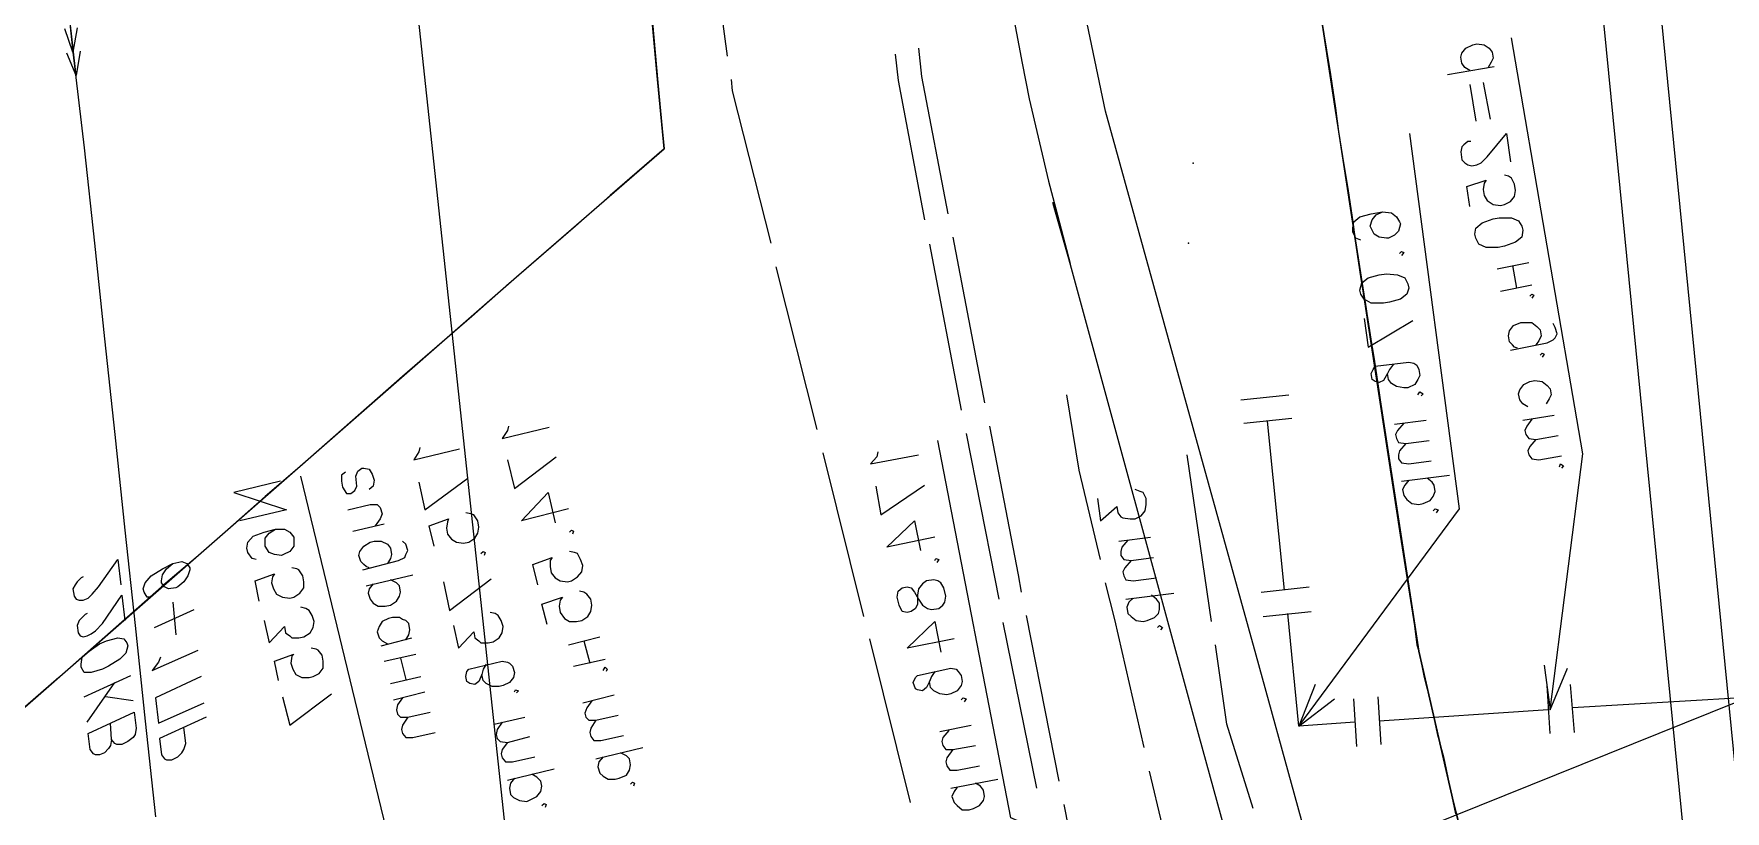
# Model space of a CAD drawing. Header units: metres. Extents: x 5 to 225, y 228 to 542.
# Drawn here: x 113.62 to 150.32, y 348.35 to 365.23 of the extents above; entities that cross this region are included whole.
import ezdxf

# ---------------------------------------------------------------- set-up
doc = ezdxf.new("R2010")
doc.units = ezdxf.units.M
for name, color, linetype in [('BOUNDARY', 7, 'Continuous'), ('CURB', 7, 'Continuous'), ('ELECTR_CABLE', 7, 'Continuous'), ('GAS', 7, 'Continuous'), ('GRASS', 7, 'Continuous'), ('OVERHEAD_POWER_LINE', 7, 'Continuous'), ('ROAD', 7, 'Continuous'), ('TREE', 7, 'Continuous'), ('WATER_PIPELINE', 7, 'Continuous')]:
    doc.layers.add(name, color=color, linetype=linetype)

msp = doc.modelspace()

# ---------------------------------------------------------------- linework, layer by layer
at = {"layer": 'BOUNDARY'}
msp.add_lwpolyline([(126.987, 366.133), (127.164, 364.168), (127.252, 363.175), (127.296, 362.733), (127.296, 362.733), (126.126, 361.718), (125.376, 361.055), (123.874, 359.753), (123.124, 359.09), (121.622, 357.788), (120.894, 357.148), (119.393, 355.823), (118.642, 355.183), (117.141, 353.858), (116.39, 353.218), (114.911, 351.915), (114.16, 351.253), (112.659, 349.951)], dxfattribs=at)
at = {"layer": 'CURB'}
msp.add_lwpolyline([(141.558, 365.581), (141.668, 364.875), (141.757, 364.345), (141.867, 363.616), (141.933, 363.108), (142.044, 362.38), (142.132, 361.872), (142.242, 361.144), (142.309, 360.636), (142.419, 359.907), (142.507, 359.4), (142.618, 358.671), (142.706, 358.163), (142.816, 357.435), (142.883, 356.927), (142.993, 356.198), (143.081, 355.691), (143.192, 354.962), (143.258, 354.454), (143.368, 353.726), (143.457, 353.196), (143.567, 352.489), (143.633, 351.96), (143.677, 351.827), (143.677, 351.827), (143.788, 351.253), (143.92, 350.745), (144.075, 350.039), (144.207, 349.531), (144.362, 348.803), (144.472, 348.295)], dxfattribs=at)
at = {"layer": 'ELECTR_CABLE'}
for points in [[(128.179, 368.363), (128.665, 364.742)], [(132.815, 364.919), (132.882, 364.301), (132.882, 364.301), (133.456, 361.32)], [(132.308, 364.786), (132.374, 364.212), (132.374, 364.212), (132.948, 361.188)], [(128.753, 364.234), (128.775, 363.992), (128.775, 363.992), (129.614, 360.68)], [(133.566, 360.812), (134.25, 357.214)], [(133.058, 360.658), (133.743, 357.059)], [(129.725, 360.172), (130.608, 356.64)], [(136.767, 353.814), (136.304, 355.757), (136.304, 355.757), (136.039, 357.391)], [(133.853, 356.552), (134.471, 353.395), (134.471, 353.395), (134.56, 352.953)], [(134.361, 356.706), (134.979, 353.483), (134.979, 353.483), (135.045, 353.108)], [(130.74, 356.132), (131.623, 352.578)], [(139.174, 352.467), (138.644, 356.088)], [(136.701, 355.139), (136.767, 354.653), (136.767, 354.653), (137.121, 354.962), (137.121, 354.962), (137.143, 354.83), (137.143, 354.83), (137.209, 354.741), (137.209, 354.741), (137.253, 354.719), (137.253, 354.719), (137.408, 354.697), (137.408, 354.697), (137.518, 354.697), (137.518, 354.697), (137.65, 354.763), (137.65, 354.763), (137.739, 354.874), (137.739, 354.874), (137.761, 355.006), (137.761, 355.006), (137.761, 355.139), (137.761, 355.139), (137.695, 355.271), (137.695, 355.271), (137.628, 355.293), (137.628, 355.293), (137.518, 355.337)], [(137.165, 354.211), (137.849, 354.3)], [(137.363, 354.234), (137.231, 354.079), (137.231, 354.079), (137.209, 353.991), (137.209, 353.991), (137.209, 353.902), (137.209, 353.902), (137.275, 353.814), (137.275, 353.814), (137.43, 353.792), (137.43, 353.792), (137.915, 353.858)], [(137.43, 353.792), (137.297, 353.637), (137.297, 353.637), (137.253, 353.549), (137.253, 353.549), (137.275, 353.461), (137.275, 353.461), (137.319, 353.372), (137.319, 353.372), (137.474, 353.35), (137.474, 353.35), (137.982, 353.417)], [(137.717, 349.73), (137.076, 352.512), (137.076, 352.512), (136.878, 353.306)], [(137.319, 352.953), (138.357, 353.086)], [(137.474, 352.975), (137.385, 352.887), (137.385, 352.887), (137.341, 352.776), (137.341, 352.776), (137.363, 352.644), (137.363, 352.644), (137.43, 352.578), (137.43, 352.578), (137.54, 352.489), (137.54, 352.489), (137.695, 352.467), (137.695, 352.467), (137.783, 352.489), (137.783, 352.489), (137.937, 352.556), (137.937, 352.556), (138.026, 352.644), (138.026, 352.644), (138.048, 352.732), (138.048, 352.732), (138.048, 352.865), (138.048, 352.865), (137.982, 352.953), (137.982, 352.953), (137.871, 353.041)], [(134.648, 352.445), (135.376, 348.847)], [(135.156, 352.6), (135.862, 349.001)], [(138.004, 352.335), (138.048, 352.379), (138.048, 352.379), (138.114, 352.335), (138.114, 352.335), (138.07, 352.291)], [(131.756, 352.092), (132.639, 348.538)], [(140.079, 348.405), (139.505, 350.238), (139.505, 350.238), (139.262, 351.96)], [(138.909, 345.734), (138.114, 348.03), (138.114, 348.03), (137.827, 349.222)], [(135.972, 348.493), (136.679, 344.895)]]:
    msp.add_lwpolyline(points, dxfattribs=at)
at = {"layer": 'GAS'}
for points in [[(144.781, 364.433), (144.671, 364.499), (144.671, 364.499), (144.605, 364.588), (144.605, 364.588), (144.583, 364.72), (144.583, 364.72), (144.605, 364.808), (144.605, 364.808), (144.693, 364.919), (144.693, 364.919), (144.847, 364.985), (144.847, 364.985), (144.936, 365.007), (144.936, 365.007), (145.09, 364.985), (145.09, 364.985), (145.201, 364.919), (145.201, 364.919), (145.267, 364.83), (145.267, 364.83), (145.289, 364.698), (145.289, 364.698), (145.245, 364.61), (145.245, 364.61), (145.179, 364.499)], [(146.393, 351.518), (146.525, 350.547), (146.525, 350.547), (147.232, 356.11), (147.232, 356.11), (145.686, 365.14)], [(144.296, 364.345), (145.311, 364.521)], [(144.781, 364.124), (144.914, 363.329)], [(145.068, 364.168), (145.223, 363.373)], [(141.426, 351.099), (141.072, 350.193), (141.072, 350.193), (144.56, 354.918), (144.56, 354.918), (143.479, 363.064)], [(144.803, 362.888), (144.737, 362.888), (144.737, 362.888), (144.649, 362.821), (144.649, 362.821), (144.605, 362.777), (144.605, 362.777), (144.583, 362.667), (144.583, 362.667), (144.605, 362.49), (144.605, 362.49), (144.671, 362.424), (144.671, 362.424), (144.737, 362.38), (144.737, 362.38), (144.825, 362.358), (144.825, 362.358), (144.936, 362.38), (144.936, 362.38), (145.024, 362.424), (145.024, 362.424), (145.157, 362.557), (145.157, 362.557), (145.576, 363.064), (145.576, 363.064), (145.664, 362.446)], [(144.781, 361.475), (144.715, 361.916), (144.715, 361.916), (145.134, 362.049), (145.134, 362.049), (145.09, 361.983), (145.09, 361.983), (145.068, 361.85), (145.068, 361.85), (145.09, 361.718), (145.09, 361.718), (145.157, 361.607), (145.157, 361.607), (145.289, 361.519), (145.289, 361.519), (145.444, 361.497), (145.444, 361.497), (145.532, 361.519), (145.532, 361.519), (145.664, 361.585), (145.664, 361.585), (145.753, 361.696), (145.753, 361.696), (145.775, 361.828), (145.775, 361.828), (145.753, 361.96), (145.753, 361.96), (145.686, 362.093), (145.686, 362.093), (145.62, 362.137), (145.62, 362.137), (145.532, 362.159)], [(142.419, 360.746), (142.309, 360.79), (142.309, 360.79), (142.242, 360.923), (142.242, 360.923), (142.242, 361.011), (142.242, 361.011), (142.264, 361.144), (142.264, 361.144), (142.397, 361.254), (142.397, 361.254), (142.64, 361.32), (142.64, 361.32), (142.883, 361.364), (142.883, 361.364), (143.081, 361.342), (143.081, 361.342), (143.192, 361.254), (143.192, 361.254), (143.258, 361.144), (143.258, 361.144), (143.28, 361.099), (143.28, 361.099), (143.236, 360.945), (143.236, 360.945), (143.148, 360.857), (143.148, 360.857), (143.015, 360.79), (143.015, 360.79), (142.971, 360.79), (142.971, 360.79), (142.816, 360.812), (142.816, 360.812), (142.706, 360.879), (142.706, 360.879), (142.64, 361.011), (142.64, 361.011), (142.618, 361.055), (142.618, 361.055), (142.662, 361.188), (142.662, 361.188), (142.75, 361.298), (142.75, 361.298), (142.883, 361.364)], [(144.892, 360.879), (144.914, 361.011), (144.914, 361.011), (145.046, 361.122), (145.046, 361.122), (145.289, 361.21), (145.289, 361.21), (145.421, 361.232), (145.421, 361.232), (145.686, 361.232), (145.686, 361.232), (145.841, 361.166), (145.841, 361.166), (145.907, 361.055), (145.907, 361.055), (145.929, 360.967), (145.929, 360.967), (145.907, 360.812), (145.907, 360.812), (145.775, 360.702), (145.775, 360.702), (145.532, 360.614), (145.532, 360.614), (145.399, 360.592), (145.399, 360.592), (145.134, 360.592), (145.134, 360.592), (144.98, 360.658), (144.98, 360.658), (144.914, 360.79), (144.914, 360.79), (144.892, 360.879)], [(143.258, 360.459), (143.302, 360.503), (143.302, 360.503), (143.346, 360.481), (143.346, 360.481), (143.302, 360.415)], [(145.377, 360.128), (146.062, 360.261)], [(145.708, 360.194), (145.797, 359.709)], [(142.397, 359.664), (142.441, 359.819), (142.441, 359.819), (142.574, 359.929), (142.574, 359.929), (142.816, 359.996), (142.816, 359.996), (142.971, 360.018), (142.971, 360.018), (143.214, 359.996), (143.214, 359.996), (143.368, 359.929), (143.368, 359.929), (143.435, 359.797), (143.435, 359.797), (143.457, 359.709), (143.457, 359.709), (143.412, 359.576), (143.412, 359.576), (143.28, 359.466), (143.28, 359.466), (143.037, 359.4), (143.037, 359.4), (142.905, 359.377), (142.905, 359.377), (142.64, 359.377), (142.64, 359.377), (142.485, 359.466), (142.485, 359.466), (142.419, 359.576), (142.419, 359.576), (142.397, 359.664)], [(145.444, 359.642), (146.128, 359.775)], [(146.084, 359.532), (146.128, 359.576), (146.128, 359.576), (146.172, 359.554), (146.172, 359.554), (146.128, 359.488)], [(142.485, 359.046), (142.574, 358.428), (142.574, 358.428), (143.545, 359.002)], [(145.819, 358.406), (145.753, 358.428), (145.753, 358.428), (145.708, 358.472), (145.708, 358.472), (145.642, 358.539), (145.642, 358.539), (145.62, 358.671), (145.62, 358.671), (145.642, 358.781), (145.642, 358.781), (145.731, 358.892), (145.731, 358.892), (145.885, 358.958), (145.885, 358.958), (145.973, 358.958), (145.973, 358.958), (146.128, 358.958), (146.128, 358.958), (146.238, 358.87), (146.238, 358.87), (146.305, 358.803), (146.305, 358.803), (146.327, 358.671), (146.327, 358.671), (146.282, 358.561), (146.282, 358.561), (146.216, 358.472)], [(145.664, 358.362), (146.459, 358.516), (146.459, 358.516), (146.592, 358.583), (146.592, 358.583), (146.636, 358.627), (146.636, 358.627), (146.68, 358.715), (146.68, 358.715), (146.636, 358.848), (146.636, 358.848), (146.592, 358.936)], [(146.305, 358.252), (146.349, 358.296), (146.349, 358.296), (146.393, 358.274), (146.393, 358.274), (146.349, 358.207)], [(143.125, 358.053), (143.037, 357.942), (143.037, 357.942), (142.993, 357.854), (142.993, 357.854), (142.905, 357.7), (142.905, 357.7), (142.816, 357.655), (142.816, 357.655), (142.728, 357.678), (142.728, 357.678), (142.662, 357.722), (142.662, 357.722), (142.64, 357.854), (142.64, 357.854), (142.684, 357.942), (142.684, 357.942), (142.728, 358.009), (142.728, 358.009), (143.457, 358.097), (143.457, 358.097), (143.567, 358.075), (143.567, 358.075), (143.633, 358.031), (143.633, 358.031), (143.677, 357.942), (143.677, 357.942), (143.699, 357.81), (143.699, 357.81), (143.655, 357.722), (143.655, 357.722), (143.589, 357.611), (143.589, 357.611), (143.435, 357.545), (143.435, 357.545), (143.346, 357.545), (143.346, 357.545), (143.192, 357.567), (143.192, 357.567), (143.081, 357.633), (143.081, 357.633), (143.015, 357.722), (143.015, 357.722), (142.993, 357.854)], [(146.04, 357.126), (145.929, 357.192), (145.929, 357.192), (145.863, 357.28), (145.863, 357.28), (145.841, 357.413), (145.841, 357.413), (145.863, 357.501), (145.863, 357.501), (145.951, 357.611), (145.951, 357.611), (146.084, 357.678), (146.084, 357.678), (146.194, 357.7), (146.194, 357.7), (146.349, 357.678), (146.349, 357.678), (146.459, 357.589), (146.459, 357.589), (146.525, 357.523), (146.525, 357.523), (146.547, 357.391), (146.547, 357.391), (146.503, 357.302), (146.503, 357.302), (146.437, 357.192)], [(139.814, 357.28), (140.852, 357.391)], [(143.655, 357.391), (143.699, 357.457), (143.699, 357.457), (143.766, 357.413), (143.766, 357.413), (143.722, 357.368)], [(139.88, 356.772), (140.918, 356.883)], [(140.763, 353.152), (140.388, 356.817)], [(143.148, 356.75), (143.832, 356.839)], [(143.346, 356.772), (143.214, 356.618), (143.214, 356.618), (143.17, 356.53), (143.17, 356.53), (143.192, 356.441), (143.192, 356.441), (143.236, 356.353), (143.236, 356.353), (143.39, 356.331), (143.39, 356.331), (143.898, 356.397)], [(145.929, 356.839), (146.614, 356.949)], [(146.128, 356.861), (146.018, 356.706), (146.018, 356.706), (145.973, 356.618), (145.973, 356.618), (145.995, 356.53), (145.995, 356.53), (146.062, 356.441), (146.062, 356.441), (146.216, 356.419), (146.216, 356.419), (146.702, 356.507)], [(146.216, 356.419), (146.084, 356.265), (146.084, 356.265), (146.04, 356.176), (146.04, 356.176), (146.062, 356.088), (146.062, 356.088), (146.128, 356), (146.128, 356), (146.282, 355.978), (146.282, 355.978), (146.768, 356.066)], [(143.39, 356.331), (143.258, 356.176), (143.258, 356.176), (143.236, 356.088), (143.236, 356.088), (143.236, 356), (143.236, 356), (143.302, 355.911), (143.302, 355.911), (143.457, 355.889), (143.457, 355.889), (143.942, 355.956)], [(146.724, 355.823), (146.746, 355.889), (146.746, 355.889), (146.812, 355.845), (146.812, 355.845), (146.768, 355.801)], [(143.302, 355.514), (144.34, 355.646)], [(143.457, 355.536), (143.368, 355.426), (143.368, 355.426), (143.324, 355.337), (143.324, 355.337), (143.346, 355.205), (143.346, 355.205), (143.412, 355.117), (143.412, 355.117), (143.523, 355.028), (143.523, 355.028), (143.677, 355.006), (143.677, 355.006), (143.766, 355.028), (143.766, 355.028), (143.92, 355.095), (143.92, 355.095), (143.986, 355.183), (143.986, 355.183), (144.031, 355.293), (144.031, 355.293), (144.009, 355.426), (144.009, 355.426), (143.964, 355.492), (143.964, 355.492), (143.854, 355.58)], [(143.986, 354.874), (144.031, 354.918), (144.031, 354.918), (144.097, 354.896), (144.097, 354.896), (144.053, 354.83)], [(140.255, 353.108), (141.293, 353.218)], [(140.3, 352.578), (141.337, 352.688)], [(142.287, 350.282), (141.072, 350.193), (141.072, 350.193), (140.829, 352.644)], [(146.525, 350.547), (146.901, 351.452)], [(146.525, 350.039), (146.459, 351.076)], [(147.055, 350.061), (146.967, 351.099)], [(141.072, 350.193), (141.845, 350.789)], [(142.331, 349.752), (142.264, 350.789)], [(142.861, 349.796), (142.794, 350.834)], [(146.481, 350.547), (142.816, 350.304)], [(150.676, 350.812), (147.011, 350.591)]]:
    msp.add_lwpolyline(points, dxfattribs=at)
at = {"layer": 'GRASS'}
for points in [[(67.953, 310.852), (105.837, 343.99), (106.058, 344.166), (106.301, 344.387), (106.544, 344.586), (106.765, 344.807), (112.085, 349.443), (124.095, 359.951), (127.296, 362.733), (127.142, 364.389), (126.877, 367.259)], [(134.869, 365.625), (135.067, 364.588), (135.222, 363.815), (135.641, 362.027), (135.796, 361.431), (136.105, 360.238), (135.774, 361.409), (135.729, 361.564), (136.105, 360.216), (138.887, 350.039), (140.123, 345.535), (140.145, 345.336), (140.145, 345.116), (140.101, 344.917), (140.013, 344.74), (121.335, 312.022), (119.084, 308.07), (118.708, 307.43), (46.009, 305.841)], [(150.919, 312), (149.351, 317.828), (146.967, 326.593), (145.929, 330.479), (143.898, 338.007), (143.699, 338.713), (142.816, 341.937), (141.955, 345.182), (141.867, 345.469), (141.05, 348.449), (140.145, 351.739), (138.246, 358.605), (136.878, 363.55), (136.48, 365.449)], [(141.558, 365.559), (141.845, 363.66), (142.618, 358.693), (143.677, 351.827), (144.428, 348.538), (145.201, 345.535), (145.267, 345.27), (146.194, 342.003), (147.188, 338.78), (147.408, 338.073), (149.815, 330.567), (151.382, 326.703)]]:
    msp.add_lwpolyline(points, dxfattribs=at)
at = {"layer": 'OVERHEAD_POWER_LINE'}
for points in [[(118.642, 396.555), (124.934, 337.83)], [(114.536, 364.323), (114.249, 366.906)], [(114.249, 366.906), (114.469, 364.83), (114.469, 364.83), (114.712, 362.755), (114.712, 362.755), (114.933, 360.68), (114.933, 360.68), (115.154, 358.605), (115.154, 358.605), (115.375, 356.53), (115.375, 356.53), (115.595, 354.454), (115.595, 354.454), (115.816, 352.379), (115.816, 352.379), (116.037, 350.304), (116.037, 350.304), (116.258, 348.229)], [(114.558, 365.36), (114.469, 364.83), (114.469, 364.83), (114.293, 365.338)], [(114.624, 364.853), (114.536, 364.323), (114.536, 364.323), (114.337, 364.808)], [(114.69, 353.439), (114.646, 353.417), (114.646, 353.417), (114.558, 353.328), (114.558, 353.328), (114.514, 353.262), (114.514, 353.262), (114.469, 353.174), (114.469, 353.174), (114.492, 353.019), (114.492, 353.019), (114.536, 352.953), (114.536, 352.953), (114.602, 352.931), (114.602, 352.931), (114.69, 352.931), (114.69, 352.931), (114.801, 352.975), (114.801, 352.975), (114.889, 353.063), (114.889, 353.063), (115.021, 353.218), (115.021, 353.218), (115.441, 353.814), (115.441, 353.814), (115.507, 353.262)], [(116.169, 352.997), (116.081, 352.997), (116.081, 352.997), (116.015, 353.108), (116.015, 353.108), (115.993, 353.174), (115.993, 353.174), (116.037, 353.306), (116.037, 353.306), (116.169, 353.461), (116.169, 353.461), (116.412, 353.615), (116.412, 353.615), (116.633, 353.726), (116.633, 353.726), (116.832, 353.77), (116.832, 353.77), (116.942, 353.726), (116.942, 353.726), (117.008, 353.637), (117.008, 353.637), (117.008, 353.593), (117.008, 353.593), (116.964, 353.461), (116.964, 353.461), (116.876, 353.328), (116.876, 353.328), (116.743, 353.218), (116.743, 353.218), (116.699, 353.196), (116.699, 353.196), (116.545, 353.174), (116.545, 353.174), (116.456, 353.218), (116.456, 353.218), (116.39, 353.306), (116.39, 353.306), (116.39, 353.35), (116.39, 353.35), (116.412, 353.483), (116.412, 353.483), (116.501, 353.615), (116.501, 353.615), (116.633, 353.726)], [(114.779, 352.644), (114.734, 352.622), (114.734, 352.622), (114.646, 352.534), (114.646, 352.534), (114.602, 352.489), (114.602, 352.489), (114.558, 352.379), (114.558, 352.379), (114.58, 352.224), (114.58, 352.224), (114.624, 352.158), (114.624, 352.158), (114.69, 352.136), (114.69, 352.136), (114.779, 352.158), (114.779, 352.158), (114.867, 352.202), (114.867, 352.202), (114.955, 352.269), (114.955, 352.269), (115.11, 352.423), (115.11, 352.423), (115.529, 353.041), (115.529, 353.041), (115.595, 352.489)], [(116.236, 352.335), (117.097, 352.732)], [(116.633, 352.887), (116.699, 352.18)], [(114.646, 351.54), (114.668, 351.695), (114.668, 351.695), (114.823, 351.827), (114.823, 351.827), (115.043, 351.982), (115.043, 351.982), (115.198, 352.048), (115.198, 352.048), (115.441, 352.114), (115.441, 352.114), (115.573, 352.092), (115.573, 352.092), (115.64, 352.004), (115.64, 352.004), (115.662, 351.938), (115.662, 351.938), (115.617, 351.783), (115.617, 351.783), (115.485, 351.65), (115.485, 351.65), (115.242, 351.496), (115.242, 351.496), (115.11, 351.43), (115.11, 351.43), (114.867, 351.363), (114.867, 351.363), (114.712, 351.363), (114.712, 351.363), (114.646, 351.474), (114.646, 351.474), (114.646, 351.54)], [(116.368, 351.695), (116.324, 351.584), (116.324, 351.584), (116.191, 351.408), (116.191, 351.408), (117.185, 351.849)], [(114.712, 350.834), (115.728, 351.297)], [(117.251, 351.275), (116.258, 350.812), (116.258, 350.812), (116.324, 350.26), (116.324, 350.26), (117.317, 350.701)], [(114.779, 350.282), (115.375, 351.143)], [(115.772, 350.745), (115.176, 350.834)], [(115.308, 349.906), (115.286, 349.774), (115.286, 349.774), (115.242, 349.708), (115.242, 349.708), (115.154, 349.619), (115.154, 349.619), (115.043, 349.575), (115.043, 349.575), (114.955, 349.575), (114.955, 349.575), (114.911, 349.597), (114.911, 349.597), (114.845, 349.686), (114.845, 349.686), (114.801, 350.039), (114.801, 350.039), (115.794, 350.502), (115.794, 350.502), (115.838, 350.149), (115.838, 350.149), (115.816, 350.017), (115.816, 350.017), (115.772, 349.951), (115.772, 349.951), (115.662, 349.862), (115.662, 349.862), (115.529, 349.796), (115.529, 349.796), (115.419, 349.796), (115.419, 349.796), (115.375, 349.818), (115.375, 349.818), (115.308, 349.906), (115.308, 349.906), (115.286, 350.26)], [(117.362, 350.392), (116.346, 349.928), (116.346, 349.928), (116.39, 349.575), (116.39, 349.575), (116.456, 349.487), (116.456, 349.487), (116.501, 349.465), (116.501, 349.465), (116.611, 349.465), (116.611, 349.465), (116.743, 349.531), (116.743, 349.531), (116.832, 349.619), (116.832, 349.619), (116.876, 349.686), (116.876, 349.686), (116.92, 349.818), (116.92, 349.818), (116.876, 350.171)]]:
    msp.add_lwpolyline(points, dxfattribs=at)
at = {"layer": 'ROAD'}
msp.add_lwpolyline([(150.852, 328.006), (149.859, 330.457), (149.815, 330.567), (149.042, 332.951), (148.247, 335.446), (147.43, 337.963), (147.188, 338.78), (146.437, 341.208), (146.194, 342.003), (145.488, 344.475), (145.267, 345.27), (144.627, 347.743), (144.428, 348.538), (143.854, 351.032), (143.677, 351.827), (143.28, 354.344), (141.139, 368.363)], dxfattribs=at)
at = {"layer": 'TREE'}
for p in [(138.776, 362.421), (138.674, 360.68)]:
    msp.add_point(p, dxfattribs=at)
at = {"layer": 'WATER_PIPELINE'}
for points in [[(148.601, 415.188), (156.681, 353.174), (156.681, 353.174), (139.417, 346.22)], [(148.358, 371.476), (151.073, 343.813)], [(147.099, 371.432), (149.815, 343.813)], [(123.918, 356.706), (123.896, 356.618), (123.896, 356.618), (123.786, 356.441), (123.786, 356.441), (124.802, 356.684)], [(138.445, 346.352), (139.417, 346.22), (139.417, 346.22), (134.824, 348.206), (134.824, 348.206), (133.235, 356.397)], [(121.998, 356.243), (121.976, 356.154), (121.976, 356.154), (121.865, 355.978), (121.865, 355.978), (122.859, 356.22)], [(123.896, 355.978), (124.051, 355.359), (124.051, 355.359), (124.956, 356.044)], [(131.932, 356.154), (131.91, 356.044), (131.91, 356.044), (131.778, 355.889), (131.778, 355.889), (132.815, 356.088)], [(120.386, 355.713), (120.298, 355.646), (120.298, 355.646), (120.298, 355.514), (120.298, 355.514), (120.32, 355.382), (120.32, 355.382), (120.408, 355.249), (120.408, 355.249), (120.496, 355.249), (120.496, 355.249), (120.585, 355.315), (120.585, 355.315), (120.629, 355.404), (120.629, 355.404), (120.607, 355.624), (120.607, 355.624), (120.651, 355.735), (120.651, 355.735), (120.739, 355.801), (120.739, 355.801), (120.783, 355.801), (120.783, 355.801), (120.894, 355.779), (120.894, 355.779), (120.96, 355.669), (120.96, 355.669), (121.004, 355.536), (121.004, 355.536), (120.982, 355.404), (120.982, 355.404), (120.894, 355.337)], [(118.973, 355.514), (117.958, 355.271), (117.958, 355.271), (119.106, 354.896), (119.106, 354.896), (118.09, 354.653)], [(150.036, 341.054), (151.007, 341.12), (151.007, 341.12), (121.38, 347.5), (121.38, 347.5), (119.415, 355.624)], [(121.976, 355.492), (122.108, 354.896), (122.108, 354.896), (123.035, 355.58)], [(131.888, 355.404), (131.999, 354.785), (131.999, 354.785), (132.948, 355.426)], [(120.43, 354.896), (120.916, 355.006), (120.916, 355.006), (121.07, 355.006), (121.07, 355.006), (121.137, 354.94), (121.137, 354.94), (121.181, 354.808), (121.181, 354.808), (121.137, 354.697), (121.137, 354.697), (121.026, 354.543)], [(125.221, 354.918), (124.205, 354.653), (124.205, 354.653), (124.779, 355.271), (124.779, 355.271), (124.934, 354.609)], [(120.541, 354.432), (121.225, 354.587)], [(122.307, 354.101), (122.196, 354.543), (122.196, 354.543), (122.616, 354.697), (122.616, 354.697), (122.594, 354.631), (122.594, 354.631), (122.572, 354.498), (122.572, 354.498), (122.594, 354.366), (122.594, 354.366), (122.682, 354.256), (122.682, 354.256), (122.793, 354.189), (122.793, 354.189), (122.947, 354.167), (122.947, 354.167), (123.057, 354.189), (123.057, 354.189), (123.19, 354.278), (123.19, 354.278), (123.256, 354.388), (123.256, 354.388), (123.278, 354.52), (123.278, 354.52), (123.256, 354.653), (123.256, 354.653), (123.168, 354.785), (123.168, 354.785), (123.102, 354.808), (123.102, 354.808), (122.991, 354.83)], [(133.169, 354.3), (132.131, 354.079), (132.131, 354.079), (132.727, 354.653), (132.727, 354.653), (132.86, 354.013)], [(118.443, 353.814), (118.355, 353.836), (118.355, 353.836), (118.267, 353.969), (118.267, 353.969), (118.245, 354.057), (118.245, 354.057), (118.267, 354.189), (118.267, 354.189), (118.377, 354.322), (118.377, 354.322), (118.62, 354.41), (118.62, 354.41), (118.863, 354.476), (118.863, 354.476), (119.061, 354.476), (119.061, 354.476), (119.172, 354.41), (119.172, 354.41), (119.26, 354.3), (119.26, 354.3), (119.26, 354.256), (119.26, 354.256), (119.26, 354.101), (119.26, 354.101), (119.172, 353.991), (119.172, 353.991), (119.039, 353.924), (119.039, 353.924), (118.995, 353.902), (118.995, 353.902), (118.841, 353.924), (118.841, 353.924), (118.73, 353.969), (118.73, 353.969), (118.642, 354.101), (118.642, 354.101), (118.642, 354.145), (118.642, 354.145), (118.642, 354.278), (118.642, 354.278), (118.73, 354.388), (118.73, 354.388), (118.863, 354.476)], [(120.894, 353.637), (120.828, 353.66), (120.828, 353.66), (120.783, 353.704), (120.783, 353.704), (120.717, 353.77), (120.717, 353.77), (120.673, 353.902), (120.673, 353.902), (120.695, 353.991), (120.695, 353.991), (120.783, 354.101), (120.783, 354.101), (120.916, 354.189), (120.916, 354.189), (121.004, 354.211), (121.004, 354.211), (121.159, 354.211), (121.159, 354.211), (121.291, 354.145), (121.291, 354.145), (121.358, 354.057), (121.358, 354.057), (121.38, 353.924), (121.38, 353.924), (121.358, 353.836), (121.358, 353.836), (121.291, 353.726)], [(120.761, 353.593), (121.534, 353.792), (121.534, 353.792), (121.667, 353.858), (121.667, 353.858), (121.689, 353.924), (121.689, 353.924), (121.733, 354.013), (121.733, 354.013), (121.689, 354.145), (121.689, 354.145), (121.622, 354.211)], [(125.243, 354.41), (125.287, 354.454), (125.287, 354.454), (125.331, 354.432), (125.331, 354.432), (125.309, 354.366)], [(123.322, 353.946), (123.367, 353.991), (123.367, 353.991), (123.411, 353.969), (123.411, 353.969), (123.389, 353.902)], [(124.559, 353.262), (124.448, 353.704), (124.448, 353.704), (124.868, 353.858), (124.868, 353.858), (124.824, 353.792), (124.824, 353.792), (124.824, 353.66), (124.824, 353.66), (124.846, 353.527), (124.846, 353.527), (124.934, 353.417), (124.934, 353.417), (125.044, 353.35), (125.044, 353.35), (125.199, 353.328), (125.199, 353.328), (125.287, 353.35), (125.287, 353.35), (125.42, 353.439), (125.42, 353.439), (125.508, 353.549), (125.508, 353.549), (125.53, 353.682), (125.53, 353.682), (125.486, 353.814), (125.486, 353.814), (125.42, 353.946), (125.42, 353.946), (125.353, 353.969), (125.353, 353.969), (125.243, 353.991)], [(133.169, 353.792), (133.191, 353.836), (133.191, 353.836), (133.257, 353.814), (133.257, 353.814), (133.213, 353.748)], [(118.51, 352.909), (118.421, 353.35), (118.421, 353.35), (118.841, 353.505), (118.841, 353.505), (118.797, 353.439), (118.797, 353.439), (118.774, 353.306), (118.774, 353.306), (118.819, 353.174), (118.819, 353.174), (118.885, 353.063), (118.885, 353.063), (119.017, 352.997), (119.017, 352.997), (119.172, 352.975), (119.172, 352.975), (119.26, 352.997), (119.26, 352.997), (119.393, 353.086), (119.393, 353.086), (119.481, 353.196), (119.481, 353.196), (119.481, 353.328), (119.481, 353.328), (119.459, 353.461), (119.459, 353.461), (119.371, 353.593), (119.371, 353.593), (119.326, 353.615), (119.326, 353.615), (119.216, 353.637)], [(120.828, 353.24), (121.843, 353.483)], [(120.982, 353.284), (120.894, 353.174), (120.894, 353.174), (120.872, 353.086), (120.872, 353.086), (120.916, 352.953), (120.916, 352.953), (120.982, 352.865), (120.982, 352.865), (121.093, 352.798), (121.093, 352.798), (121.247, 352.798), (121.247, 352.798), (121.358, 352.821), (121.358, 352.821), (121.49, 352.909), (121.49, 352.909), (121.556, 353.019), (121.556, 353.019), (121.578, 353.108), (121.578, 353.108), (121.556, 353.24), (121.556, 353.24), (121.49, 353.306), (121.49, 353.306), (121.358, 353.372)], [(122.506, 353.328), (122.638, 352.71), (122.638, 352.71), (123.543, 353.395)], [(124.757, 352.401), (124.647, 352.843), (124.647, 352.843), (125.089, 352.997), (125.089, 352.997), (125.044, 352.931), (125.044, 352.931), (125.022, 352.798), (125.022, 352.798), (125.044, 352.666), (125.044, 352.666), (125.133, 352.534), (125.133, 352.534), (125.243, 352.467), (125.243, 352.467), (125.398, 352.467), (125.398, 352.467), (125.508, 352.489), (125.508, 352.489), (125.64, 352.578), (125.64, 352.578), (125.707, 352.688), (125.707, 352.688), (125.729, 352.821), (125.729, 352.821), (125.707, 352.953), (125.707, 352.953), (125.618, 353.063), (125.618, 353.063), (125.552, 353.108), (125.552, 353.108), (125.464, 353.13)], [(132.352, 352.997), (132.374, 353.13), (132.374, 353.13), (132.462, 353.196), (132.462, 353.196), (132.573, 353.218), (132.573, 353.218), (132.661, 353.196), (132.661, 353.196), (132.727, 353.108), (132.727, 353.108), (132.815, 352.953), (132.815, 352.953), (132.904, 352.821), (132.904, 352.821), (133.014, 352.754), (133.014, 352.754), (133.102, 352.732), (133.102, 352.732), (133.257, 352.754), (133.257, 352.754), (133.345, 352.821), (133.345, 352.821), (133.389, 352.887), (133.389, 352.887), (133.412, 353.019), (133.412, 353.019), (133.367, 353.196), (133.367, 353.196), (133.301, 353.306), (133.301, 353.306), (133.235, 353.35), (133.235, 353.35), (133.147, 353.372), (133.147, 353.372), (132.992, 353.35), (132.992, 353.35), (132.904, 353.284), (132.904, 353.284), (132.815, 353.174), (132.815, 353.174), (132.793, 353.041), (132.793, 353.041), (132.793, 352.843), (132.793, 352.843), (132.749, 352.754), (132.749, 352.754), (132.661, 352.688), (132.661, 352.688), (132.573, 352.666), (132.573, 352.666), (132.462, 352.688), (132.462, 352.688), (132.396, 352.821), (132.396, 352.821), (132.352, 352.997)], [(118.62, 352.489), (118.73, 352.004), (118.73, 352.004), (119.061, 352.357), (119.061, 352.357), (119.084, 352.224), (119.084, 352.224), (119.172, 352.158), (119.172, 352.158), (119.216, 352.114), (119.216, 352.114), (119.371, 352.114), (119.371, 352.114), (119.481, 352.136), (119.481, 352.136), (119.613, 352.224), (119.613, 352.224), (119.68, 352.335), (119.68, 352.335), (119.702, 352.467), (119.702, 352.467), (119.658, 352.6), (119.658, 352.6), (119.591, 352.71), (119.591, 352.71), (119.525, 352.754), (119.525, 352.754), (119.415, 352.776)], [(121.689, 352.07), (121.755, 352.18), (121.755, 352.18), (121.777, 352.291), (121.777, 352.291), (121.755, 352.423), (121.755, 352.423), (121.689, 352.489), (121.689, 352.489), (121.622, 352.512), (121.622, 352.512), (121.556, 352.556), (121.556, 352.556), (121.402, 352.556), (121.402, 352.556), (121.313, 352.534), (121.313, 352.534), (121.181, 352.467), (121.181, 352.467), (121.115, 352.357), (121.115, 352.357), (121.07, 352.247), (121.07, 352.247), (121.115, 352.114), (121.115, 352.114), (121.181, 352.048), (121.181, 352.048), (121.291, 351.982)], [(122.726, 352.379), (122.837, 351.893), (122.837, 351.893), (123.168, 352.247), (123.168, 352.247), (123.19, 352.114), (123.19, 352.114), (123.278, 352.048), (123.278, 352.048), (123.322, 352.004), (123.322, 352.004), (123.477, 352.004), (123.477, 352.004), (123.587, 352.026), (123.587, 352.026), (123.72, 352.114), (123.72, 352.114), (123.786, 352.224), (123.786, 352.224), (123.808, 352.357), (123.808, 352.357), (123.764, 352.489), (123.764, 352.489), (123.698, 352.6), (123.698, 352.6), (123.631, 352.644), (123.631, 352.644), (123.521, 352.666)], [(133.588, 352.092), (132.573, 351.893), (132.573, 351.893), (133.169, 352.467), (133.169, 352.467), (133.301, 351.805)], [(121.159, 351.938), (121.821, 352.114)], [(125.221, 351.96), (125.905, 352.136)], [(125.552, 352.048), (125.685, 351.562)], [(118.929, 351.187), (118.841, 351.606), (118.841, 351.606), (119.26, 351.761), (119.26, 351.761), (119.216, 351.717), (119.216, 351.717), (119.194, 351.562), (119.194, 351.562), (119.238, 351.43), (119.238, 351.43), (119.304, 351.319), (119.304, 351.319), (119.437, 351.253), (119.437, 351.253), (119.591, 351.253), (119.591, 351.253), (119.68, 351.275), (119.68, 351.275), (119.812, 351.341), (119.812, 351.341), (119.9, 351.452), (119.9, 351.452), (119.9, 351.606), (119.9, 351.606), (119.878, 351.739), (119.878, 351.739), (119.79, 351.849), (119.79, 351.849), (119.746, 351.871), (119.746, 351.871), (119.635, 351.893)], [(121.225, 351.606), (121.909, 351.761)], [(121.578, 351.673), (121.689, 351.209)], [(125.331, 351.496), (126.016, 351.65)], [(121.358, 351.121), (122.02, 351.275)], [(123.433, 351.54), (123.367, 351.43), (123.367, 351.43), (123.344, 351.319), (123.344, 351.319), (123.278, 351.165), (123.278, 351.165), (123.19, 351.099), (123.19, 351.099), (123.08, 351.121), (123.08, 351.121), (123.013, 351.165), (123.013, 351.165), (122.991, 351.275), (122.991, 351.275), (123.013, 351.386), (123.013, 351.386), (123.057, 351.43), (123.057, 351.43), (123.786, 351.606), (123.786, 351.606), (123.896, 351.584), (123.896, 351.584), (123.941, 351.562), (123.941, 351.562), (124.007, 351.496), (124.007, 351.496), (124.051, 351.363), (124.051, 351.363), (124.029, 351.253), (124.029, 351.253), (123.941, 351.143), (123.941, 351.143), (123.808, 351.076), (123.808, 351.076), (123.72, 351.054), (123.72, 351.054), (123.565, 351.054), (123.565, 351.054), (123.433, 351.121), (123.433, 351.121), (123.367, 351.187), (123.367, 351.187), (123.344, 351.319)], [(125.972, 351.408), (126.016, 351.474), (126.016, 351.474), (126.06, 351.43), (126.06, 351.43), (126.038, 351.386)], [(133.169, 351.386), (133.102, 351.275), (133.102, 351.275), (133.058, 351.165), (133.058, 351.165), (132.992, 351.032), (132.992, 351.032), (132.904, 350.966), (132.904, 350.966), (132.793, 350.988), (132.793, 350.988), (132.749, 351.01), (132.749, 351.01), (132.705, 351.143), (132.705, 351.143), (132.749, 351.253), (132.749, 351.253), (132.793, 351.297), (132.793, 351.297), (133.522, 351.452), (133.522, 351.452), (133.632, 351.43), (133.632, 351.43), (133.676, 351.386), (133.676, 351.386), (133.743, 351.297), (133.743, 351.297), (133.765, 351.165), (133.765, 351.165), (133.743, 351.076), (133.743, 351.076), (133.654, 350.966), (133.654, 350.966), (133.522, 350.9), (133.522, 350.9), (133.434, 350.878), (133.434, 350.878), (133.279, 350.9), (133.279, 350.9), (133.147, 350.966), (133.147, 350.966), (133.08, 351.032), (133.08, 351.032), (133.058, 351.165)], [(119.017, 350.834), (119.172, 350.215), (119.172, 350.215), (120.077, 350.9)], [(121.424, 350.767), (122.108, 350.944)], [(124.051, 350.944), (124.073, 350.988), (124.073, 350.988), (124.139, 350.966), (124.139, 350.966), (124.095, 350.922)], [(121.622, 350.812), (121.512, 350.657), (121.512, 350.657), (121.49, 350.547), (121.49, 350.547), (121.512, 350.458), (121.512, 350.458), (121.578, 350.392), (121.578, 350.392), (121.733, 350.392), (121.733, 350.392), (122.219, 350.502)], [(125.53, 350.701), (126.214, 350.878)], [(125.729, 350.745), (125.618, 350.591), (125.618, 350.591), (125.574, 350.48), (125.574, 350.48), (125.596, 350.392), (125.596, 350.392), (125.663, 350.326), (125.663, 350.326), (125.817, 350.326), (125.817, 350.326), (126.303, 350.436)], [(133.743, 350.767), (133.787, 350.812), (133.787, 350.812), (133.853, 350.789), (133.853, 350.789), (133.809, 350.723)], [(121.733, 350.392), (121.622, 350.215), (121.622, 350.215), (121.6, 350.127), (121.6, 350.127), (121.622, 350.039), (121.622, 350.039), (121.689, 349.951), (121.689, 349.951), (121.843, 349.951), (121.843, 349.951), (122.329, 350.061)], [(123.609, 350.238), (124.272, 350.392)], [(123.786, 350.282), (123.676, 350.127), (123.676, 350.127), (123.654, 350.017), (123.654, 350.017), (123.676, 349.928), (123.676, 349.928), (123.742, 349.862), (123.742, 349.862), (123.896, 349.84), (123.896, 349.84), (124.382, 349.973)], [(125.817, 350.326), (125.707, 350.149), (125.707, 350.149), (125.685, 350.061), (125.685, 350.061), (125.707, 349.973), (125.707, 349.973), (125.773, 349.884), (125.773, 349.884), (125.927, 349.884), (125.927, 349.884), (126.413, 349.995)], [(133.279, 350.083), (133.963, 350.215)], [(123.896, 349.84), (123.786, 349.686), (123.786, 349.686), (123.764, 349.597), (123.764, 349.597), (123.786, 349.509), (123.786, 349.509), (123.852, 349.421), (123.852, 349.421), (124.007, 349.421), (124.007, 349.421), (124.492, 349.531)], [(133.478, 350.105), (133.345, 349.951), (133.345, 349.951), (133.323, 349.862), (133.323, 349.862), (133.345, 349.774), (133.345, 349.774), (133.412, 349.686), (133.412, 349.686), (133.566, 349.686), (133.566, 349.686), (134.052, 349.774)], [(125.817, 349.487), (126.833, 349.73)], [(125.972, 349.531), (125.883, 349.421), (125.883, 349.421), (125.861, 349.31), (125.861, 349.31), (125.905, 349.178), (125.905, 349.178), (125.972, 349.112), (125.972, 349.112), (126.082, 349.045), (126.082, 349.045), (126.237, 349.045), (126.237, 349.045), (126.325, 349.067), (126.325, 349.067), (126.479, 349.134), (126.479, 349.134), (126.546, 349.244), (126.546, 349.244), (126.568, 349.354), (126.568, 349.354), (126.546, 349.487), (126.546, 349.487), (126.479, 349.553), (126.479, 349.553), (126.347, 349.619)], [(133.566, 349.686), (133.434, 349.509), (133.434, 349.509), (133.412, 349.421), (133.412, 349.421), (133.434, 349.332), (133.434, 349.332), (133.5, 349.244), (133.5, 349.244), (133.654, 349.244), (133.654, 349.244), (134.14, 349.332)], [(123.896, 349.023), (124.912, 349.266)], [(124.051, 349.067), (123.963, 348.957), (123.963, 348.957), (123.941, 348.847), (123.941, 348.847), (123.963, 348.714), (123.963, 348.714), (124.029, 348.648), (124.029, 348.648), (124.161, 348.582), (124.161, 348.582), (124.316, 348.56), (124.316, 348.56), (124.404, 348.604), (124.404, 348.604), (124.537, 348.67), (124.537, 348.67), (124.625, 348.78), (124.625, 348.78), (124.647, 348.891), (124.647, 348.891), (124.625, 349.001), (124.625, 349.001), (124.537, 349.09), (124.537, 349.09), (124.426, 349.156)], [(126.568, 348.935), (126.612, 348.979), (126.612, 348.979), (126.656, 348.957), (126.656, 348.957), (126.634, 348.891)], [(133.522, 348.847), (134.537, 349.045)], [(133.654, 348.869), (133.588, 348.78), (133.588, 348.78), (133.544, 348.67), (133.544, 348.67), (133.588, 348.538), (133.588, 348.538), (133.654, 348.471), (133.654, 348.471), (133.765, 348.383), (133.765, 348.383), (133.919, 348.383), (133.919, 348.383), (134.008, 348.405), (134.008, 348.405), (134.14, 348.471), (134.14, 348.471), (134.228, 348.582), (134.228, 348.582), (134.25, 348.67), (134.25, 348.67), (134.228, 348.803), (134.228, 348.803), (134.162, 348.891), (134.162, 348.891), (134.052, 348.957)], [(124.647, 348.471), (124.691, 348.516), (124.691, 348.516), (124.735, 348.493), (124.735, 348.493), (124.713, 348.427)]]:
    msp.add_lwpolyline(points, dxfattribs=at)

doc.saveas('drawing.dxf')
